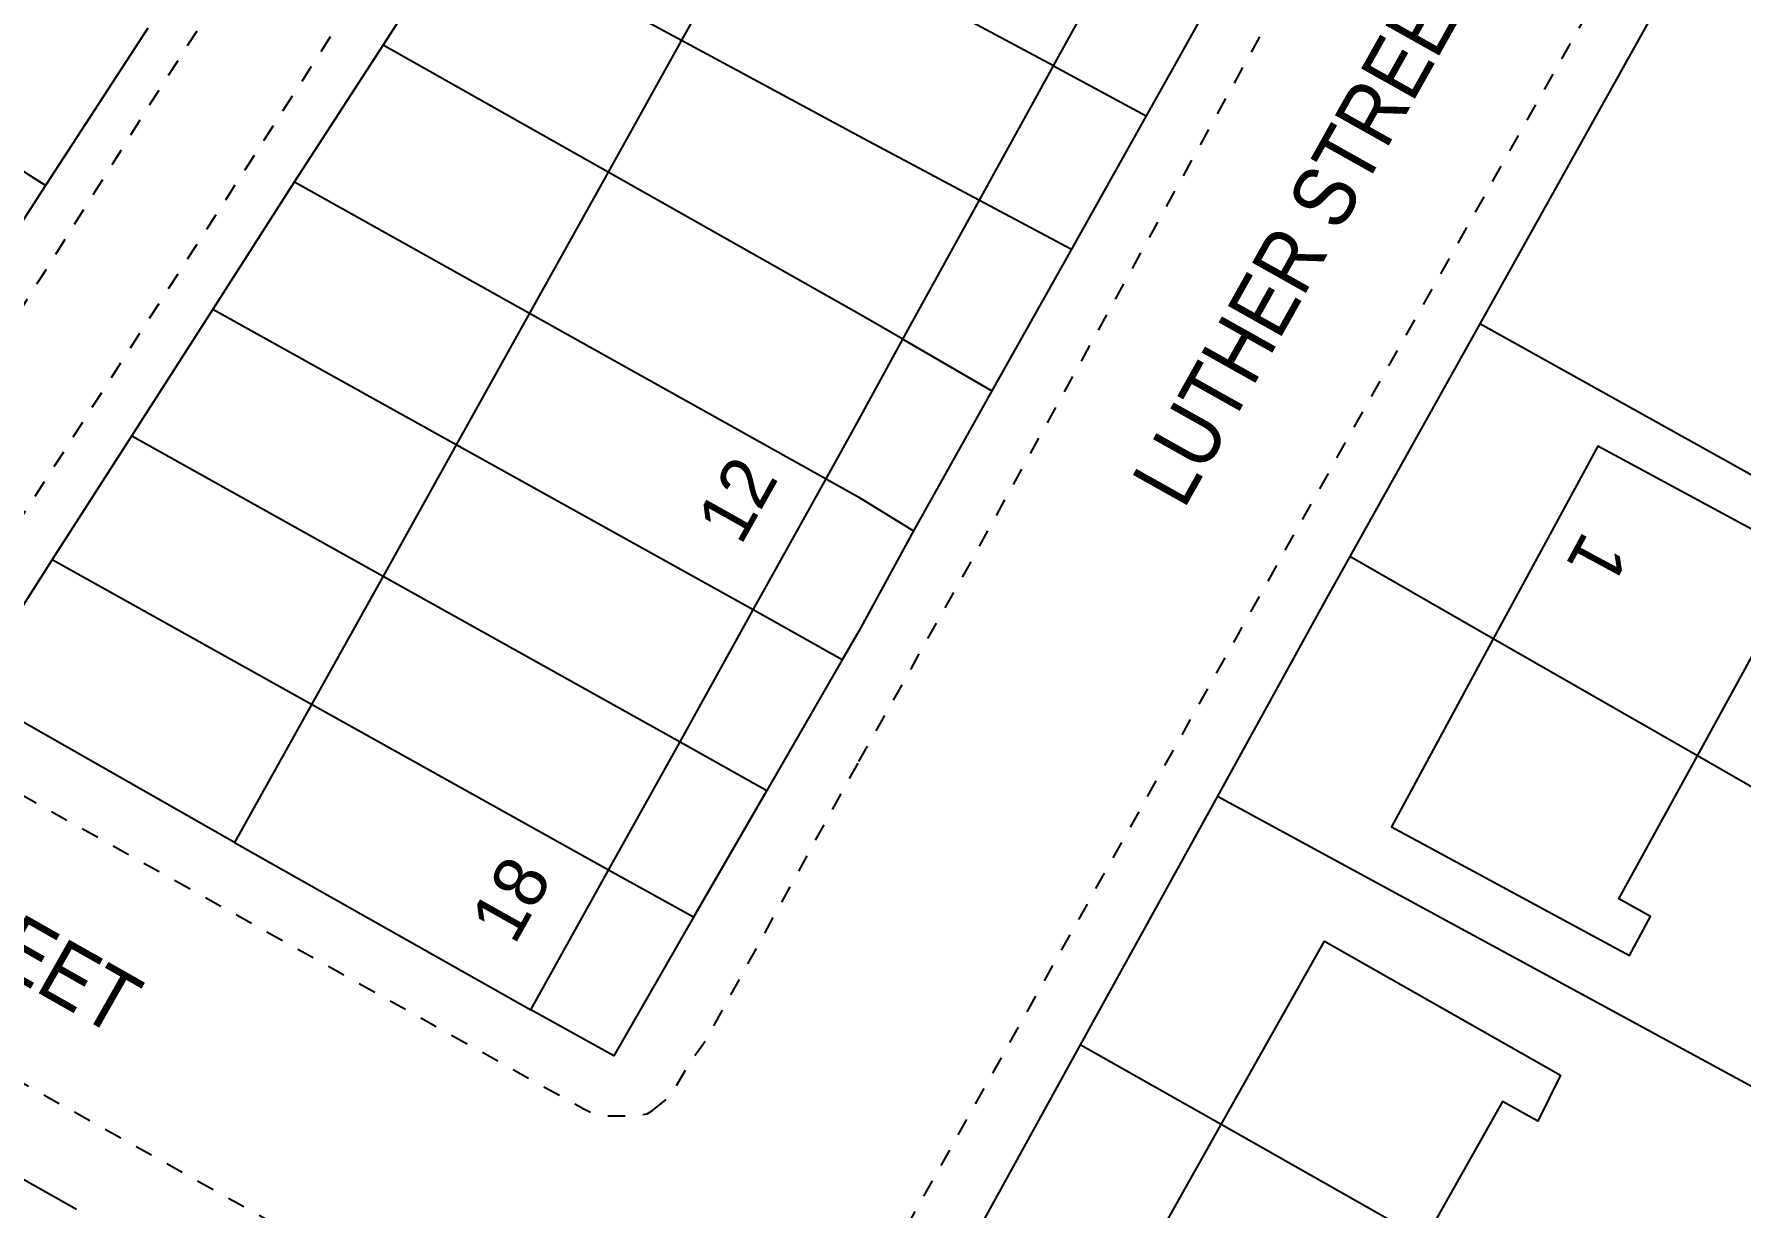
# Model space of a CAD drawing. Extents: x 421500 to 422711, y 436000 to 437000.
# Drawn here: x 421976.62 to 422025.01, y 436436.29 to 436469.59 of the extents above; entities that cross this region are included whole.
import ezdxf

# ---------------------------------------------------------------- set-up
doc = ezdxf.new("R2010")
doc.units = 0
doc.linetypes.add('716709-ExBase$0$OS-DASHEDLINE', pattern=[1, 0.5, -0.5])
for name, color, linetype in [('716709-ExBase$0$OS-LINE_0001_BLG_OUTLINE', 7, 'Continuous'), ('716709-ExBase$0$OS-LINE_0021_ROAD_OR_TRACK', 8, '716709-ExBase$0$OS-DASHEDLINE'), ('716709-ExBase$0$OS-LINE_0030_BLG_DIVISION', 8, 'Continuous'), ('716709-ExBase$0$OS-LINE_0030_OBSTRUCTING_FEAT', 8, 'Continuous'), ('716709-ExBase$0$OS-TEXT_BUILDING_OR_STRUCTURE', 4, 'Continuous'), ('716709-ExBase$0$OS-TEXT_ROAD_NAME', 7, 'Continuous'), ('Pr-KerbEdge', 8, 'Continuous')]:
    doc.layers.add(name, color=color, linetype=linetype)
doc.styles.add('716709-ExBase$0$Romans', font='romans.shx', dxfattribs={"width": 0.9})
doc.styles.add('716709-ExBase$0$Standard', font='romans.shx')

msp = doc.modelspace()

# ---------------------------------------------------------------- linework, layer by layer
at = {"layer": '716709-ExBase$0$OS-LINE_0001_BLG_OUTLINE'}
for p, q in [((421997.09, 436473.22), (421994.97, 436469.42)), ((422005.52, 436468.69), (422007.55, 436472.39)), ((421994.97, 436469.42), (421992.89, 436465.67)), ((422003.42, 436464.88), (422005.52, 436468.69)), ((421992.89, 436465.67), (421990.66, 436461.67)), ((422001.25, 436460.93), (422003.42, 436464.88)), ((421990.66, 436461.67), (421988.58, 436457.94)), ((422000, 436458.65), (422001.25, 436460.93)), ((421999.07, 436456.97), (422000, 436458.65)), ((421988.58, 436457.94), (421986.51, 436454.21)), ((421997, 436453.25), (421999.07, 436456.97)), ((421986.51, 436454.21), (421984.48, 436450.57)), ((421994.93, 436449.51), (421997, 436453.25)), ((421984.48, 436450.57), (421982.3, 436446.65)), ((421992.9, 436445.87), (421994.93, 436449.51)), ((421982.3, 436446.65), (421990.7, 436441.9)), ((421990.7, 436441.9), (421992.9, 436445.87))]:
    msp.add_line(p, q, dxfattribs=at)
at = {"layer": '716709-ExBase$0$OS-LINE_0001_BLG_OUTLINE', "flags": 128}
for points in [[(422023.78, 436449.11), (422026.05, 436453.25), (422027, 436452.75), (422027.8, 436454.2), (422020.95, 436457.9), (422017.99, 436452.43)], [(422017.99, 436452.43), (422015.1, 436447.1), (422021.85, 436443.45), (422022.45, 436444.55), (422021.55, 436445.05), (422023.78, 436449.11)], [(422010.27, 436438.65), (422013.2, 436443.85), (422019.9, 436440.05), (422019.25, 436438.75), (422018.25, 436439.3), (422016.04, 436435.38)], [(422016.04, 436435.38), (422013.8, 436431.4), (422014.8, 436430.85), (422014.1, 436429.7), (422007.35, 436433.45), (422010.27, 436438.65)]]:
    msp.add_lwpolyline(points, dxfattribs=at)
at = {"layer": '716709-ExBase$0$OS-LINE_0021_ROAD_OR_TRACK'}
msp.add_line((421992.16, 436430.94), (421970.25, 436443.2), dxfattribs=at)
at = {"layer": '716709-ExBase$0$OS-LINE_0021_ROAD_OR_TRACK', "flags": 128}
for points in [[(421969.2, 436452.2), (421969.5, 436452.25), (421969.85, 436452.3), (421970.1, 436452.4), (421970.7, 436453.1), (421971.2, 436453.8), (421971.85, 436454.8), (421980.25, 436468.15), (421988.45, 436480.85), (421998.104, 436495.966)], [(421993.05, 436482.175), (421986.1, 436471.2), (421974.5, 436453.15), (421973.95, 436452.1), (421973.85, 436451.9), (421973.6, 436451.45), (421973.45, 436450.95), (421973.4, 436450.8), (421973.45, 436450.2), (421973.55, 436449.8), (421973.65, 436449.5)], [(422000, 436448.95), (422002.95, 436454.2), (422011.75, 436470.2), (422015.75, 436477.3)], [(422024.575, 436477.175), (422022.8, 436474), (422013.4, 436457.3), (422001.1, 436435.3), (422001.05, 436435.2), (422001, 436435), (422001, 436434.8)], [(421973.65, 436449.5), (421974.15, 436449.05), (421974.85, 436448.75), (421976.1, 436448.1), (421991.65, 436439.4), (421992.2, 436439.1), (421992.4, 436439), (421992.9, 436438.9), (421993.55, 436438.9), (421994, 436438.95), (421994.15, 436439.05)], [(421994.15, 436439.05), (421994.65, 436439.45), (421994.8, 436439.7), (421995.2, 436440.4), (421995.7, 436441.1), (422000, 436448.95)]]:
    msp.add_lwpolyline(points, dxfattribs=at)
at = {"layer": '716709-ExBase$0$OS-LINE_0030_BLG_DIVISION'}
for p, q in [((422005.52, 436468.69), (422000, 436471.65)), ((422000, 436461.65), (421992.89, 436465.67)), ((421990.66, 436461.67), (421999.07, 436456.97)), ((422001.25, 436460.93), (422000, 436461.65)), ((421997, 436453.25), (421988.58, 436457.94)), ((421986.51, 436454.21), (421994.93, 436449.51)), ((422023.78, 436449.11), (422017.99, 436452.43)), ((421992.9, 436445.87), (421984.48, 436450.57)), ((422016.04, 436435.38), (422010.27, 436438.65))]:
    msp.add_line(p, q, dxfattribs=at)
at = {"layer": '716709-ExBase$0$OS-LINE_0030_OBSTRUCTING_FEAT'}
for p, q in [((421986.51, 436469.28), (421988.77, 436472.77)), ((421988.77, 436472.77), (421994.97, 436469.42)), ((421979.84, 436469.76), (421976.94, 436465.29)), ((421984, 436465.4), (421986.51, 436469.28)), ((421992.89, 436465.67), (421986.51, 436469.28)), ((421994.97, 436469.42), (422000, 436466.7)), ((422005.52, 436468.69), (422008.15, 436467.27)), ((422008.15, 436467.27), (422006.03, 436463.49)), ((422000, 436466.7), (422003.42, 436464.88)), ((421976.94, 436465.29), (421975.68, 436466.1)), ((421981.68, 436461.78), (421984, 436465.4)), ((421984, 436465.4), (421990.66, 436461.67)), ((421976.94, 436465.29), (421974.2, 436461.05)), ((422003.42, 436464.88), (422006.03, 436463.49)), ((422006.03, 436463.49), (422003.77, 436459.47)), ((421979.39, 436458.19), (421981.68, 436461.78)), ((421988.58, 436457.94), (421981.68, 436461.78)), ((422017.61, 436461.37), (422013.92, 436454.77)), ((422028.5, 436455.3), (422017.61, 436461.37)), ((422001.25, 436460.93), (422003.77, 436459.47)), ((422003.77, 436459.47), (422001.55, 436455.5)), ((421977.13, 436454.67), (421979.39, 436458.19)), ((421979.39, 436458.19), (421986.51, 436454.21)), ((421999.07, 436456.97), (422000, 436456.45)), ((422000, 436456.45), (422001.55, 436455.5)), ((422001.55, 436455.5), (422000, 436452.65)), ((422017.99, 436452.43), (422013.92, 436454.77)), ((421984.48, 436450.57), (421977.13, 436454.67)), ((421999.53, 436451.84), (421997, 436453.25)), ((422000, 436452.65), (421999.53, 436451.84)), ((421999.53, 436451.84), (421997.39, 436448.13)), ((421994.93, 436449.51), (421997.39, 436448.13)), ((422034.82, 436442.76), (422023.78, 436449.11)), ((421997.39, 436448.13), (421995.31, 436444.53)), ((422010.17, 436447.97), (422006.28, 436440.91)), ((422010.17, 436447.97), (422031.04, 436436.62)), ((421995.31, 436444.53), (421992.9, 436445.87)), ((422010.27, 436438.65), (422006.28, 436440.91)), ((421974.27, 436438.24), (421977.82, 436436.25))]:
    msp.add_line(p, q, dxfattribs=at)
at = {"layer": '716709-ExBase$0$OS-LINE_0030_OBSTRUCTING_FEAT', "flags": 128}
for points in [[(422027.75, 436479.55), (422017.61, 436461.37)], [(422010.18, 436470.91), (422008.75, 436468.35), (422008.15, 436467.27)], [(422013.92, 436454.77), (422013.3, 436453.65), (422010.17, 436447.97)], [(421982.3, 436446.65), (421974.75, 436450.95), (421977.13, 436454.67)], [(421995.31, 436444.53), (421993.05, 436440.6), (421990.7, 436441.9)], [(422006.28, 436440.91), (422003, 436434.95), (422020.9, 436424.85), (422021.5, 436425.93)]]:
    msp.add_lwpolyline(points, dxfattribs=at)
at = {"layer": 'Pr-KerbEdge'}
msp.add_arc((422086.924, 436454.956), 118.125, 133.73212, 133.73212, dxfattribs=at)

# ---------------------------------------------------------------- texts
at = {"layer": '716709-ExBase$0$OS-TEXT_BUILDING_OR_STRUCTURE', "char_height": 1.5, "style": '716709-ExBase$0$Standard'}
for s, insert, width, attachment_point, rotation in [('{\\fHeledd|b0|i0|c0|p34;12}', (421996.65, 436455.05), 3, 7, 60.7), ('{\\fHeledd|b0|i0|c0|p34;1}', (422020.3, 436455.05), 1.5, 8, 241.6), ('{\\fHeledd|b0|i0|c0|p34;18}', (421990.25, 436443.7), 3, 7, 60.7)]:
    msp.add_mtext(s, dxfattribs=dict(at, insert=insert, width=width, attachment_point=attachment_point, rotation=rotation))
at = {"layer": '716709-ExBase$0$OS-TEXT_ROAD_NAME', "char_height": 1.75, "style": '716709-ExBase$0$Romans'}
for s, insert, width, attachment_point, rotation in [('{\\fHeledd|b0|i0|c0|p34;LUTHER STREET}', (422012.7, 436464.05), 29.62703, 5, 60.7), ('{\\fHeledd|b0|i0|c0|p34;KNOX STREET}', (421966, 436448.45), 25.42703, 7, 330.4)]:
    msp.add_mtext(s, dxfattribs=dict(at, insert=insert, width=width, attachment_point=attachment_point, rotation=rotation))

doc.saveas('drawing.dxf')
